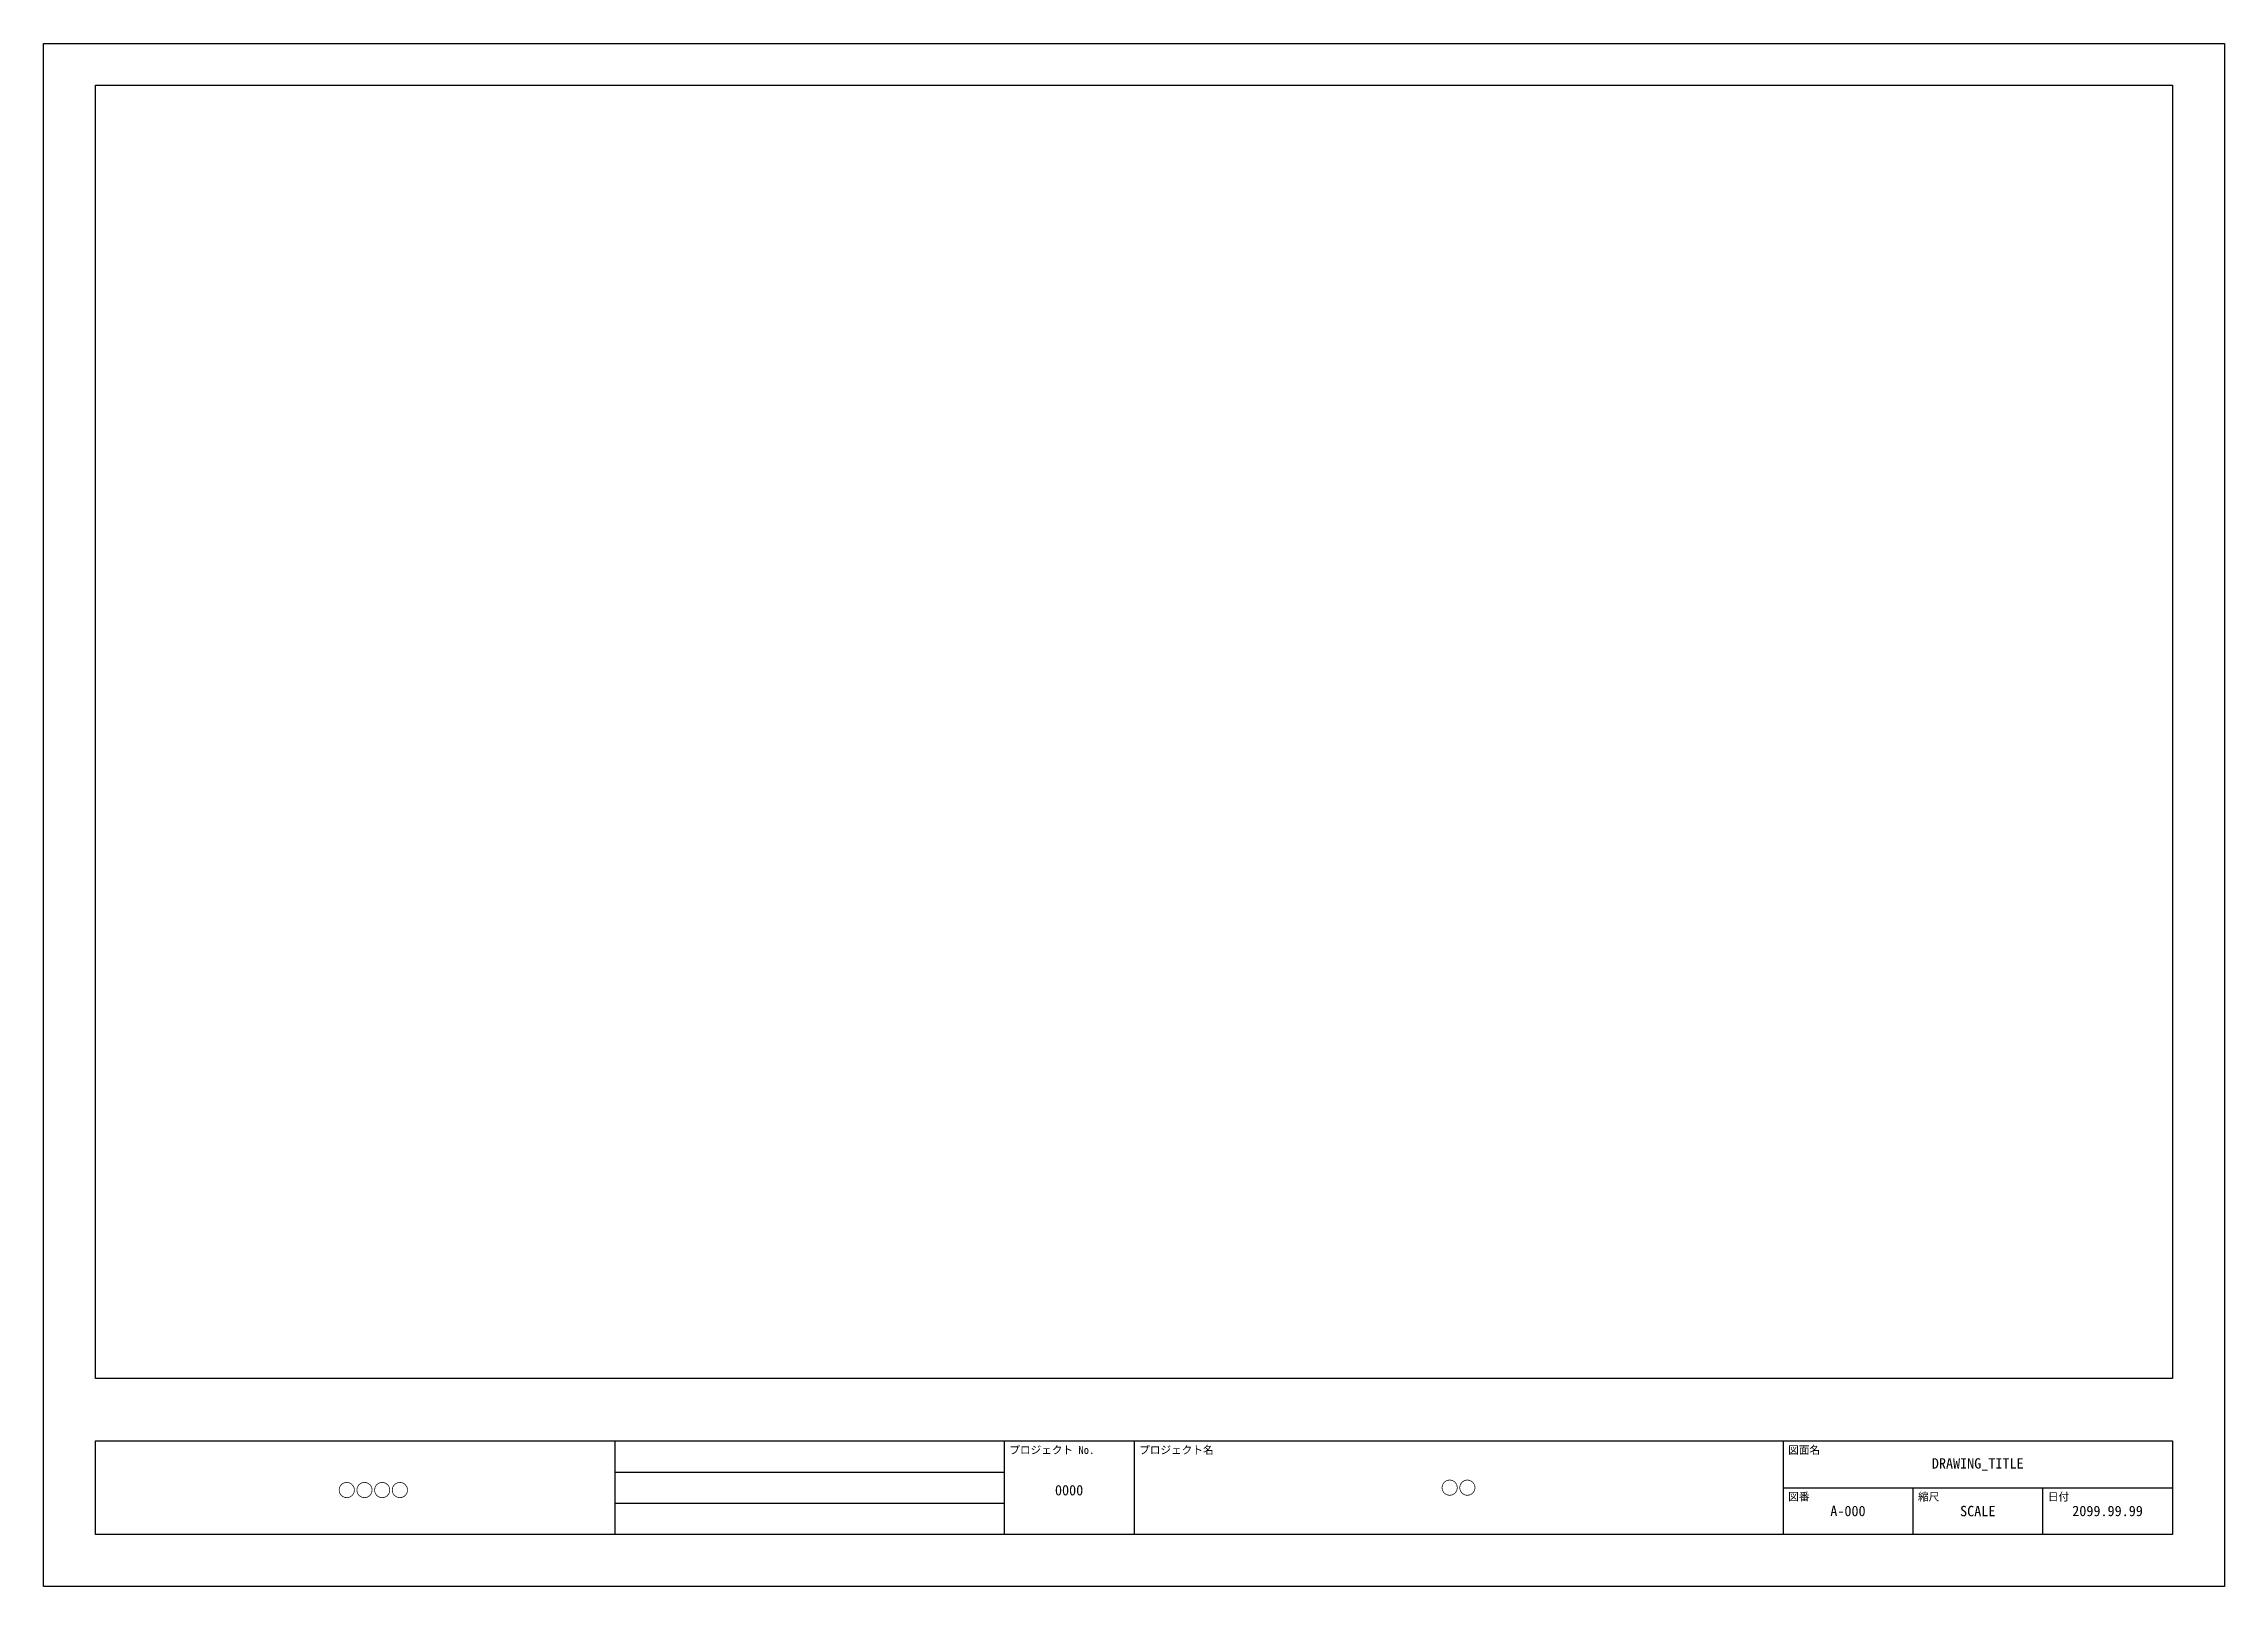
# Model space of a CAD drawing. Header units: millimetres. Extents: x 0 to 420, y 0 to 297.
import ezdxf
from ezdxf.enums import TextEntityAlignment as Align

# ---------------------------------------------------------------- set-up
doc = ezdxf.new("R2010")
doc.units = ezdxf.units.MM
doc.layers.get('Defpoints').update_dxf_attribs({"color": 221})
doc.layers.add('01_WAKU', color=4, linetype='Continuous')
doc.layers.add('06_TEXT', color=40, linetype='Continuous')
doc.styles.add('ＭＳ ゴシック', font='MS Gothic.ttf')

msp = doc.modelspace()

# ---------------------------------------------------------------- linework, layer by layer
at = {"layer": '01_WAKU'}
for p, q in [((10, 28), (410, 28)), ((10, 10), (10, 28)), ((110, 28), (110, 10)), ((185, 28), (185, 10)), ((210, 28), (210, 10)), ((335, 28), (335, 10)), ((410, 28), (410, 10)), ((110, 22), (185, 22)), ((335, 19), (410, 19)), ((360, 19), (360, 10)), ((385, 19), (385, 10)), ((110, 16), (185, 16)), ((410, 10), (10, 10))]:
    msp.add_line(p, q, dxfattribs=at)
at = {"layer": 'Defpoints'}
for points in [[(420, 297), (420, 0), (0, 0), (0, 297)], [(410, 289), (410, 40), (10, 40), (10, 289)]]:
    msp.add_lwpolyline(points, close=True, dxfattribs=at)

# ---------------------------------------------------------------- texts
at = {"layer": '06_TEXT', "style": 'ＭＳ ゴシック'}
for s, p in [('プロジェクト No.', (186, 27)), ('プロジェクト名', (211, 27)), ('図面名', (336, 27)), ('図番', (336, 18)), ('縮尺', (361, 18)), ('日付', (386, 18))]:
    msp.add_text(s, height=1.5, dxfattribs=at).set_placement(p, align=Align.TOP_LEFT)
msp.add_text('○○○○', height=2.5, dxfattribs=at).set_placement((63.5, 18.5), align=Align.MIDDLE_CENTER)
for s, height, p in [('0000', 2, (197.5, 18.5)), ('○○', 2.5, (272.5, 19))]:
    msp.add_text(s, height=height, dxfattribs=at).set_placement(p, align=Align.MIDDLE)
at = {"layer": '06_TEXT', "insert": (397.5, 14.5), "char_height": 2, "attachment_point": 5, "style": 'ＭＳ ゴシック'}
msp.add_mtext('2099.99.99', dxfattribs=at)
at = {"layer": 'Defpoints', "style": 'ＭＳ ゴシック'}
for tag, p in [('DRAWING_TITLE', (372.5, 23.5)), ('A-000', (347.5, 14.5)), ('SCALE', (372.5, 14.5))]:
    msp.add_attdef(tag, text='*****', height=2, dxfattribs=at).set_placement(p, align=Align.MIDDLE)

doc.saveas('drawing.dxf')
